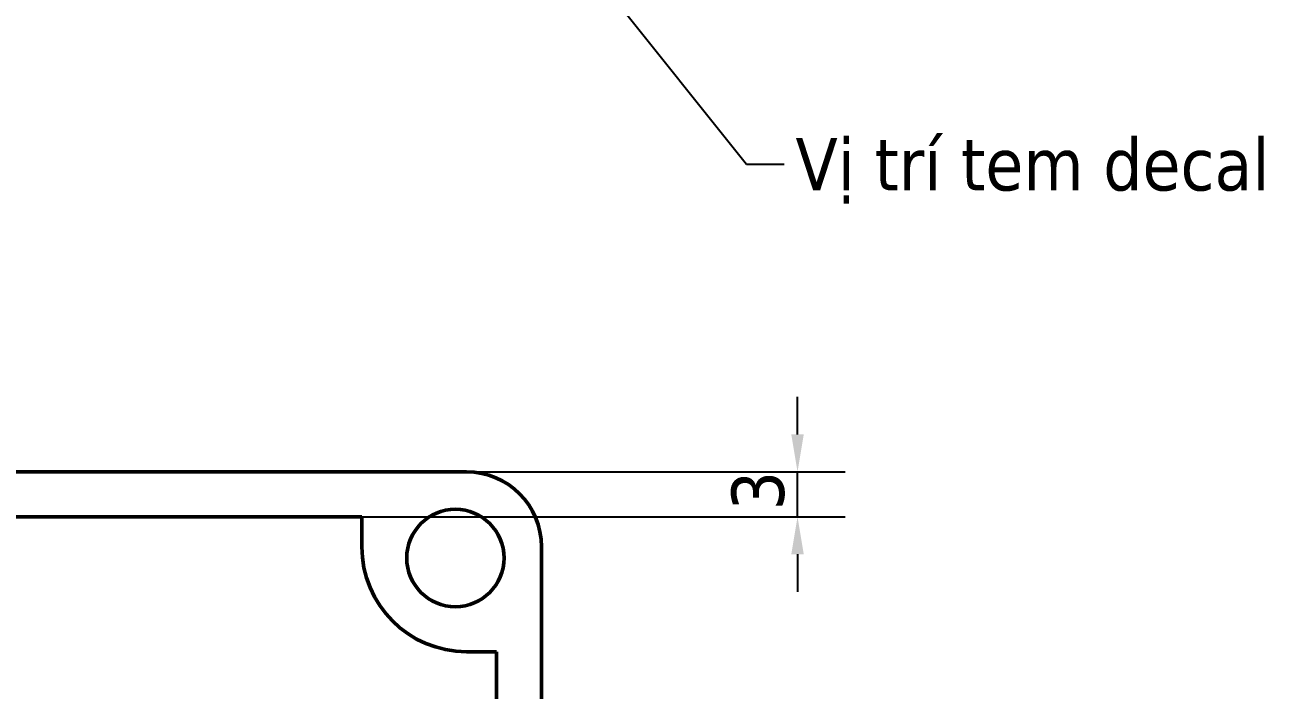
# Model space of a CAD drawing. Header units: millimetres. Extents: x -106 to 841, y -50 to 594.
# Drawn here: x 383.8 to 467.1, y 373 to 417.3 of the extents above; entities that cross this region are included whole.
import ezdxf

# ---------------------------------------------------------------- set-up
doc = ezdxf.new("R2010")
doc.units = ezdxf.units.MM
for name, color, linetype, lineweight in [('Dimension (ISO)', 7, 'Continuous', 25), ('Symbol (ISO)', 7, 'Continuous', 25), ('Visible (ISO)', 7, 'Continuous', 50)]:
    doc.layers.add(name, color=color, linetype=linetype, lineweight=lineweight)
doc.styles.add('Note Text (ISO)', font='tahoma.ttf')
doc.dimstyles.new('Default (ISO)', dxfattribs={"dimtxt": 3.5, "dimasz": 2.5, "dimexe": 3.175, "dimexo": 0, "dimgap": 0.762, "dimtad": 1, "dimrnd": 1e-08, "dimtxsty": 'Note Text (ISO)', "dimcen": 0.09, "dimdle": 10, "dimclrd": 256, "dimclre": 256, "dimclrt": 256, "dimadec": 0, "dimazin": 0, "dimtfac": 1.001486, "dimtmove": 0, "dimatfit": 3, "dimfxl": 1, "dimtolj": 1, "dimtzin": 0, "dimlwd": -1, "dimlwe": -1, "dimarcsym": 0})
doc.dimstyles.new('Default - Method 1b (ISO)$7', dxfattribs={"dimtxt": 3.5, "dimasz": 2.5, "dimexe": 3.175, "dimexo": 0, "dimgap": 0.762, "dimtad": 1, "dimtoh": 1, "dimrnd": 1e-08, "dimtxsty": 'Note Text (ISO)', "dimcen": 0.09, "dimdle": 10, "dimclrd": 256, "dimclre": 256, "dimclrt": 256, "dimazin": 2, "dimtfac": 1, "dimtmove": 0, "dimatfit": 3, "dimfxl": 1, "dimtolj": 1, "dimlwd": -1, "dimlwe": -1, "dimarcsym": 0})

# ---------------------------------------------------------------- blocks, each defined once
blk = doc.blocks.new('*D10')
at = {"layer": 'Defpoints', "color": 0, "transparency": 16777216}
for p in [(413.331, 387.518), (435.434, 387.518), (406.331, 384.518)]:
    blk.add_point(p, dxfattribs=at)
at = {"layer": 'Dimension (ISO)', "transparency": 16777216}
for p, q in [((435.434, 390.018), (435.434, 392.518)), ((413.331, 387.518), (438.609, 387.518)), ((435.434, 384.518), (435.434, 387.518)), ((406.331, 384.518), (438.609, 384.518)), ((435.434, 382.018), (435.434, 379.518))]:
    blk.add_line(p, q, dxfattribs=at)
for points in [[(435.018, 390.018), (435.851, 390.018), (435.434, 387.518)], [(435.018, 382.018), (435.851, 382.018), (435.434, 384.518)]]:
    blk.add_solid(points, dxfattribs=at)
at = {"layer": 'Dimension (ISO)', "transparency": 16777216, "insert": (431.027, 384.955), "char_height": 3.5, "attachment_point": 1, "rotation": 90, "style": 'Note Text (ISO)'}
blk.add_mtext('\\A1;3', dxfattribs=at)

msp = doc.modelspace()

# ---------------------------------------------------------------- linework, layer by layer
at = {"layer": 'Visible (ISO)'}
for p, q in [((413.331, 387.518), (380.132, 387.518)), ((380.132, 384.518), (406.331, 384.518)), ((406.331, 384.518), (406.331, 382.518)), ((418.331, 362.659), (418.331, 382.518)), ((413.331, 375.518), (415.331, 375.518)), ((415.331, 375.518), (415.331, 362.659))]:
    msp.add_line(p, q, dxfattribs=at)
msp.add_circle((412.581, 381.768), 3.25, dxfattribs=at)
for radius, start, end in [(5, 0, 90), (7, 180, 270)]:
    msp.add_arc((413.331, 382.518), radius, start, end, dxfattribs=at)

# ---------------------------------------------------------------- texts
at = {"layer": 'Symbol (ISO)', "insert": (435.299, 409.794), "char_height": 3.5, "width": 32.15802, "attachment_point": 1, "style": 'Note Text (ISO)'}
msp.add_mtext('\\fTahoma|b0|i0;Vị trí tem decal', dxfattribs=at)

# ---------------------------------------------------------------- dimensions: what is measured, and where the dimension line sits
at = {"layer": 'Dimension (ISO)'}
dim = msp.add_linear_dim(base=(435.434, 387.518), p1=(406.331, 384.518), p2=(413.331, 387.518), angle=90, dimstyle='Default (ISO)', override={"dimgap": 0.762, "dimdec": 2, "dimtol": 0, "dimlim": 0, "dimtp": 0, "dimtm": 0, "dimtdec": 2, "dimtofl": 1, "dimatfit": 1}, dxfattribs=at)
dim.commit()
dim.dimension.update_dxf_attribs({"geometry": '*D10', "text_midpoint": (435.434, 386.018), "dimtype": 160})

# ---------------------------------------------------------------- leaders
at = {"layer": 'Symbol (ISO)', "annotation_type": 0, "has_hookline": 1, "hookline_direction": 0, "text_width": 31.831}
msp.add_leader([(398.078, 450.436), (432.037, 408.044), (434.537, 408.044)], dimstyle='Default - Method 1b (ISO)$7', override={"dimtad": 0}, dxfattribs=at)

doc.saveas('drawing.dxf')
